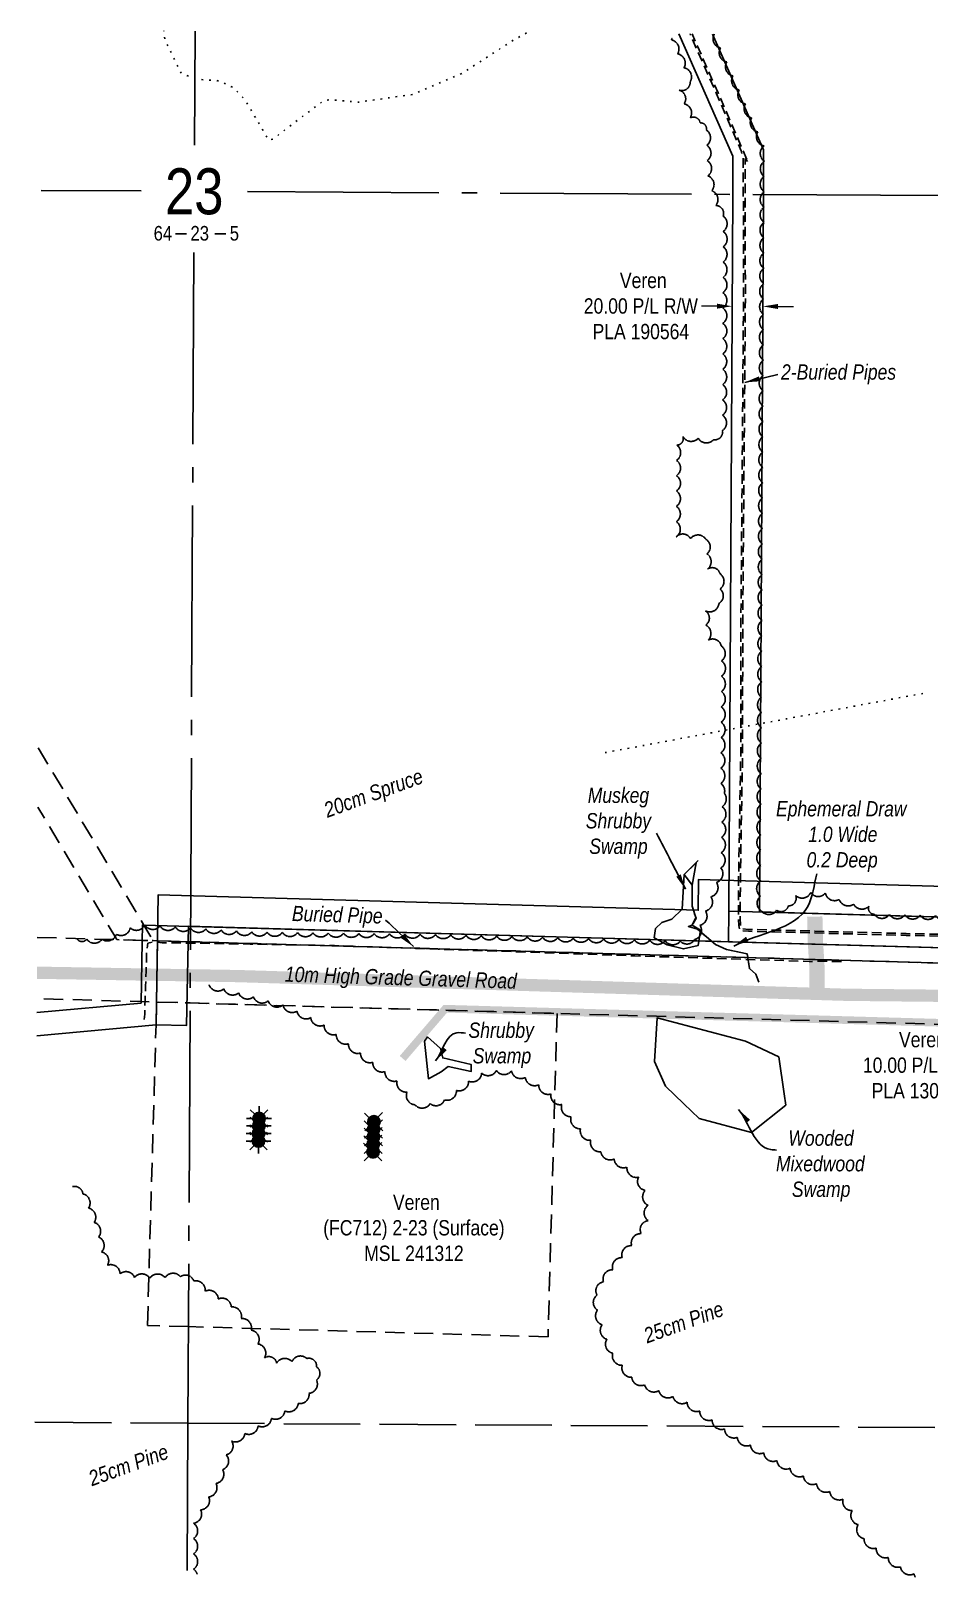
# Model space of a CAD drawing. Extents: x 476182 to 478020, y 6044133 to 6045978.
# Drawn here: x 476182 to 476768, y 6044139 to 6045149 of the extents above; entities that cross this region are included whole.
import ezdxf
from ezdxf.enums import TextEntityAlignment as Align

# ---------------------------------------------------------------- set-up
doc = ezdxf.new("R2010")
doc.units = 0
doc.header["$LTSCALE"] = 5
doc.header["$PDSIZE"] = 0.5
for name, pattern in [('0', [1, 1, 0]), ('foc-ACCESSROAD', [3.75, 2.5, -1.25]), ('foc-QUARTERLINE', [33, 25, -3, 2, -3]), ('foc-TOPO', [1, 0.2, -0.8]), ('foc-TOPO-ephemeral', [6.25, 3.125, -0.625, 0.625, -0.625, 0.625, -0.625]), ('foc-UNSURVEYED', [12.5, 10, -2.5]), ('UG_PIPE', [1.875, 1.25, -0.625])]:
    doc.linetypes.add(name, pattern=pattern)
doc.layers.get('Defpoints').update_dxf_attribs({"color": 9})
for name, color, linetype in [('10', 1, 'Continuous'), ('9', 3, 'Continuous'), ('AS-PIPE-UG', 44, 'UG_PIPE'), ('AS-PIPE-UG-T', 44, 'Continuous'), ('AS-ROADS', 254, 'Continuous'), ('C-RW', 13, 'Continuous'), ('C-WS', 13, 'foc-ACCESSROAD'), ('C-WS-S', 8, 'Continuous'), ('F-AR', 190, 'foc-ACCESSROAD'), ('L-MON', 1, 'Continuous'), ('L-QSEC', 8, 'foc-QUARTERLINE'), ('L-SECLBL', 7, 'Continuous'), ('L-USEC', 7, 'foc-UNSURVEYED'), ('P-PROPOSED', 10, 'Continuous'), ('T-BUSH', 110, '0'), ('T-BUSH-T', 110, 'Continuous'), ('T-DRAW', 143, 'foc-TOPO-ephemeral'), ('T-GENERAL', 48, 'foc-TOPO'), ('T-VEGETATION-CHANGE', 104, 'foc-TOPO'), ('T-WATER-T', 170, 'Continuous'), ('WETLAND', 143, 'Continuous'), ('WETLAND-T', 146, 'Continuous')]:
    doc.layers.add(name, color=color, linetype=linetype)
for name, color, linetype, lineweight in [('C-RW-T', 13, 'Continuous', 9), ('C-WS-T', 13, 'Continuous', 9), ('T-TEXT', 48, 'Continuous', 18)]:
    doc.layers.add(name, color=color, linetype=linetype, lineweight=lineweight)
doc.styles.add('80CG', font='ARIALN.TTF', dxfattribs={"height": 10})
doc.styles.add('80L', font='ARIALN.TTF', dxfattribs={"height": 10})
doc.styles.add('80LS', font='ARIALNI.TTF', dxfattribs={"height": 10})
doc.styles.add('foc-LtypeFont', font='ARIALN.TTF', dxfattribs={"height": 7.35})
doc.styles.add('SIMPLEX', font='ARIALN.TTF')
doc.linetypes.add('foc-TOPO-flowdirection-NOLINE', pattern='A,0,[">",foc-LtypeFont,S=0.3,R=0,X=0,Y=-0.945],-20,[">",foc-LtypeFont,S=0.3,R=0,X=0,Y=-0.945],0', length=20)
doc.dimstyles.new('Compass 5 000', dxfattribs={"dimscale": 5, "dimtxt": 9, "dimasz": 2, "dimexe": 0.2, "dimexo": 0.0625, "dimgap": 0.5, "dimtad": 0, "dimtih": 1, "dimtoh": 1, "dimzin": 0, "dimdsep": 46, "dimtxsty": '80CG', "dimcen": 0.1, "dimse1": 1, "dimse2": 1, "dimclrd": 256, "dimclrt": 256, "dimaunit": 1, "dimadec": 4, "dimazin": 0, "dimtfac": 0.06, "dimtofl": 0, "dimtmove": 0, "dimatfit": 1, "dimfxl": 0.2, "dimtolj": 1, "dimtzin": 0, "dimlwd": -1, "dimarcsym": 0})

# ---------------------------------------------------------------- blocks, each defined once
blk = doc.blocks.new('L-SECLBL')
at = {"layer": '9', "color": 7}
for p, q in [((-5.1, -27.8), (-12.3, -27.8)), ((20.7, -27.8), (13.5, -27.8))]:
    blk.add_line(p, q, dxfattribs=at)
at = {"layer": '10', "color": 2, "style": 'SIMPLEX'}
blk.add_attdef('SEC', text='', height=30, dxfattribs=at).set_placement((0, 0), align=Align.MIDDLE)
at = {"layer": '10', "color": 5, "style": '80L'}
blk.add_attdef('TWP', text='', height=9.5, dxfattribs=at).set_placement((-14.4, -27.4), align=Align.MIDDLE_RIGHT)
blk.add_attdef('RGE', text='', height=9.5, dxfattribs=at).set_placement((3.6, -27.4), align=Align.MIDDLE_CENTER)
blk.add_attdef('MER', text='', height=9.5, dxfattribs=at).set_placement((23.2, -27.4), align=Align.MIDDLE_LEFT)
blk = doc.blocks.new('*D35')
at = {"layer": 'C-RW-T', "transparency": 16777216}
for p, q in [((476813.5, 6044559.2), (476813.8, 6044569.2)), ((476812.6, 6044529.2), (476811.1, 6044473.5)), ((476811.1, 6044473.5), (476801.1, 6044473.5))]:
    blk.add_line(p, q, dxfattribs=at)
for points in [[(476811.8, 6044559.2), (476815.2, 6044559.1), (476813.2, 6044549.2)], [(476811, 6044529.2), (476814.3, 6044529.1), (476812.9, 6044539.2)]]:
    blk.add_solid(points, dxfattribs=at)
at = {"layer": 'Defpoints', "color": 0, "transparency": 16777216}
for p in [(476767.2, 6044550.5), (476766.9, 6044540.5), (476812.9, 6044539.2)]:
    blk.add_point(p, dxfattribs=at)
at = {"layer": 'C-RW-T', "transparency": 16777216, "insert": (476762, 6044473.5), "char_height": 10, "attachment_point": 5, "style": '80CG'}
blk.add_mtext('\\A1; Veren\\P10.00 P/L R/W\\PPLA 130007', dxfattribs=at)
blk = doc.blocks.new('*D37')
at = {"layer": 'C-RW-T', "transparency": 16777216}
for p, q in [((476629.4, 6044968.9), (476619.4, 6044969)), ((476669.4, 6044968.7), (476679.4, 6044968.7))]:
    blk.add_line(p, q, dxfattribs=at)
for points in [[(476629.4, 6044970.6), (476629.4, 6044967.3), (476639.4, 6044968.9)], [(476669.4, 6044970.4), (476669.3, 6044967.1), (476659.4, 6044968.8)]]:
    blk.add_solid(points, dxfattribs=at)
at = {"layer": 'Defpoints', "color": 0, "transparency": 16777216}
for p in [(476639.4, 6044968.9), (476639.4, 6044968.8), (476659.4, 6044968.7)]:
    blk.add_point(p, dxfattribs=at)
at = {"layer": 'C-RW-T', "transparency": 16777216, "insert": (476579.8, 6044969), "char_height": 10, "attachment_point": 5, "style": '80CG'}
blk.add_mtext('\\A1; Veren\\P20.00 P/L R/W\\PPLA 190564', dxfattribs=at)
blk = doc.blocks.new('GAS')
h = blk.add_hatch(color=255)
h.dxf.hatch_style = 1
edge = h.paths.add_edge_path()
edge.add_arc((0, 0), 0.9, 0, 360)
for p, q in [((-0.81, 0), (-1.62, 0)), ((-0.57, 0.57), (-1.14, 1.14)), ((0, 0.81), (0, 1.62)), ((0.57, 0.57), (1.14, 1.14)), ((1.62, 0), (0.81, 0)), ((-0.57, -0.57), (-1.14, -1.14)), ((0, -0.81), (0, -1.62)), ((1.14, -1.14), (0.57, -0.57))]:
    blk.add_line(p, q)
blk.add_circle((0, 0), 0.8)
blk = doc.blocks.new('WC')
at = {"layer": 'L-MON'}
h = blk.add_hatch(color=255, dxfattribs=at)
h.dxf.hatch_style = 1
edge = h.paths.add_edge_path()
edge.add_arc((0, 0), 0.9, 0, 360)
at = {"layer": 'L-MON', "color": 240, "flags": 128}
for points in [[(-0.62, 0.5), (-1.23, 1.12)], [(0.52, 0.61), (1.13, 1.21)], [(-1.18, -1.18), (-0.56, -0.57)], [(1.16, -1.18), (0.56, -0.57)]]:
    blk.add_lwpolyline(points, dxfattribs=at)
at = {"layer": 'L-MON', "color": 240}
for radius in [0.8, 0.373]:
    blk.add_circle((0, 0), radius, dxfattribs=at)

msp = doc.modelspace()

# ---------------------------------------------------------------- linework, layer by layer
at = {"layer": 'AS-PIPE-UG', "flags": 128}
for points in [[(478016.58, 6044549.058), (478001.444, 6044551.027), (477951.182, 6044557.283), (477895.954, 6044563.981), (477883.133, 6044565.65), (477843.917, 6044567.178), (477823.458, 6044567.228), (477798.177, 6044567.163), (477760.467, 6044566.383), (477702.555, 6044565.774), (477634.499, 6044564.415), (477616.543, 6044563.4), (477589.81, 6044558.948), (477539.236, 6044549.336), (477460.98, 6044534.353), (477444.67, 6044532.8), (477416.326, 6044532.54), (477386.919, 6044532.898), (477344.072, 6044534.314), (477293.371, 6044537.902), (477234.519, 6044542.297), (477177.289, 6044547.648), (477117.514, 6044551.792), (477065.731, 6044554.296), (477022.365, 6044555.171), (476926.201, 6044554.761), (476869.249, 6044555.88), (476803.627, 6044557.149), (476753.035, 6044558.251), (476693.267, 6044559.861), (476650.015, 6044560.956), (476644.359, 6044561.391), (476643.684, 6044564.64), (476643.696, 6044564.648), (476643.446, 6044569.815), (476643.467, 6044576.451), (476643.662, 6044600.722), (476644.966, 6044674.886), (476645.121, 6044762.88), (476646.836, 6044974.22), (476646.633, 6045065.872), (476645.278, 6045070.371), (476645.286, 6045070.361), (476629.16, 6045107.605), (476611.894, 6045146.653)], [(478016.586, 6044550.267), (478001.595, 6044552.217), (477951.328, 6044558.474), (477896.103, 6044565.171), (477883.234, 6044566.847), (477843.942, 6044568.378), (477823.458, 6044568.428), (477798.163, 6044568.363), (477760.448, 6044567.583), (477702.537, 6044566.973), (477634.454, 6044565.614), (477616.41, 6044564.595), (477589.599, 6044560.129), (477539.012, 6044550.515), (477460.81, 6044535.542), (477444.607, 6044534), (477416.328, 6044533.74), (477386.946, 6044534.098), (477344.134, 6044535.513), (477293.458, 6044539.099), (477234.619, 6044543.493), (477177.386, 6044548.844), (477117.585, 6044552.99), (477065.772, 6044555.495), (477022.375, 6044556.371), (476926.21, 6044555.961), (476869.272, 6044557.08), (476803.652, 6044558.349), (476753.064, 6044559.45), (476693.298, 6044561.061), (476650.076, 6044562.155), (476645.35, 6044562.519), (476644.894, 6044564.714), (476644.646, 6044569.842), (476644.667, 6044576.444), (476644.861, 6044600.707), (476646.166, 6044674.874), (476646.321, 6044762.874), (476648.036, 6044974.216), (476647.834, 6045065.255), (476649.95, 6045062.611), (476630.259, 6045108.086), (476613.21, 6045146.646)], [(476710.694, 6044541.22), (476700.736, 6044541.355), (476689.638, 6044541.328), (476575.792, 6044544.873), (476447.53, 6044549.3), (476379.869, 6044551.633), (476324.729, 6044552.605), (476267.385, 6044553.515), (476261.826, 6044553.913), (476258.018, 6044553.218), (476257.158, 6044547.886), (476256.938, 6044535.067), (476256.52, 6044525.184), (476256.136, 6044516.115), (476255.988, 6044511.945), (476255.958, 6044506.952), (476255.568, 6044503.403)]]:
    msp.add_lwpolyline(points, dxfattribs=at)
at = {"layer": 'AS-ROADS', "flags": 128}
for points, const_width in [([(476693.342, 6044570.518), (476693.746, 6044554.037), (476694.799, 6044536.711), (476694.812, 6044518.66)], 9.995), ([(478016.42, 6044515.371), (477901.992, 6044527.754), (477842.421, 6044532.507), (477636.194, 6044530.312), (477574.321, 6044519.108), (477524.106, 6044506.111), (477458.646, 6044494.459), (477331.747, 6044496.274), (477136.33, 6044517.428), (477082.748, 6044515.628), (476713.652, 6044519.503), (476316.741, 6044531.708), (476185.667, 6044533.91)], 7.996)]:
    msp.add_lwpolyline(points, dxfattribs=dict(at, const_width=const_width))
at = {"layer": 'C-RW'}
for points in [[(478016.542, 6044541.072), (477916.599, 6044553.312), (477883.604, 6044557.353), (477819.072, 6044559.604), (477622.126, 6044555.307), (477466.918, 6044525.351), (477414.902, 6044524.461), (477347.355, 6044526.553), (477121.189, 6044543.832), (477091.04, 6044546.136), (477068.881, 6044547.829), (476932.085, 6044545.776), (476637.097, 6044554.166), (476637.206, 6044574.181), (476639.765, 6045041.875), (476639.901, 6045066.85), (476604.564, 6045146.695)], [(476626.514, 6045146.57), (476659.914, 6045071.098), (476659.753, 6045041.759), (476657.193, 6044573.612), (476932.219, 6044565.783), (477069.494, 6044567.843), (477091.138, 6044566.189), (477121.287, 6044563.885), (477348.427, 6044546.531), (477415.041, 6044544.468), (477464.836, 6044545.32), (477619.997, 6044575.269), (477819.202, 6044579.614), (477885.172, 6044577.313), (477916.694, 6044573.453), (478016.637, 6044561.213)], [(477348.427, 6044546.531), (477121.287, 6044563.885), (477091.138, 6044566.189), (477069.494, 6044567.843), (476932.219, 6044565.783), (476637.206, 6044574.181), (476637.097, 6044554.166), (476284.445, 6044564.212), (476283.319, 6044499.561), (476263.333, 6044499.909), (476264.81, 6044584.769), (476617.219, 6044574.73), (476617.329, 6044594.745), (476932.354, 6044585.777), (477070.106, 6044587.844), (477092.661, 6044586.12), (477122.81, 6044583.817), (477349.499, 6044566.497)], [(476185.534, 6044507.873), (476253.581, 6044514.107), (476254.289, 6044554.283), (476254.48, 6044565.065), (476255.362, 6044565.04), (476285.822, 6044564.173), (476932.085, 6044545.776), (477068.881, 6044547.829), (477091.04, 6044546.136), (477121.189, 6044543.832), (477347.355, 6044526.553), (477414.902, 6044524.461), (477466.918, 6044525.351), (477622.126, 6044555.307), (477819.072, 6044559.604), (477883.604, 6044557.353), (477916.599, 6044553.312), (478016.542, 6044541.072)], [(478016.494, 6044531.003), (477916.551, 6044543.243), (477882.821, 6044547.375), (477819.006, 6044549.6), (477623.19, 6044545.329), (477467.959, 6044515.367), (477414.833, 6044514.458), (477346.82, 6044516.564), (477121.14, 6044533.807), (477090.991, 6044536.11), (477068.574, 6044537.823), (476932.029, 6044535.774), (476285.771, 6044554.135), (476264.299, 6044554.745), (476263.594, 6044514.758), (476263.333, 6044499.909), (476185.457, 6044492.795)]]:
    msp.add_lwpolyline(points, dxfattribs=at)
at = {"layer": 'C-WS'}
msp.add_lwpolyline([(476525.094, 6044507.334), (476519.215, 6044296.259), (476284.493, 6044302.928), (476257.757, 6044303.688), (476263.332, 6044499.909), (476263.594, 6044514.765), (476285.568, 6044514.147), (476525.094, 6044507.334)], close=True, dxfattribs=at)
at = {"layer": 'F-AR', "flags": 128}
for points in [[(476186.414, 6044680.719), (476255.362, 6044565.04), (476261.439, 6044554.837), (476254.302, 6044555.036), (476237.789, 6044555.498), (476186.216, 6044641.958)], [(476185.784, 6044556.975), (476237.789, 6044555.497), (476254.302, 6044555.031), (476261.439, 6044554.83), (476264.299, 6044554.745), (476285.771, 6044554.135), (476932.029, 6044535.774), (477068.574, 6044537.823), (477090.991, 6044536.11), (477121.14, 6044533.807), (477346.82, 6044516.564), (477414.833, 6044514.458), (477467.959, 6044515.367), (477623.19, 6044545.329), (477819.006, 6044549.6), (477882.821, 6044547.375), (477916.551, 6044543.243), (478016.494, 6044531.003)], [(478016.303, 6044490.749), (477916.36, 6044502.989), (477879.686, 6044507.481), (477818.736, 6044509.606), (477627.445, 6044505.431), (477472.128, 6044475.453), (477414.554, 6044474.469), (477344.675, 6044476.632), (477197.349, 6044487.875), (477177.416, 6044489.398), (477120.943, 6044493.726), (477090.794, 6044496.03), (477067.347, 6044497.821), (476931.804, 6044495.787), (476285.568, 6044514.147), (476263.594, 6044514.766), (476253.598, 6044515.055), (476185.581, 6044516.988)]]:
    msp.add_lwpolyline(points, dxfattribs=at)
at = {"layer": 'L-QSEC'}
for p, q in [((476288.794, 6045148.486), (476288.415, 6045073.934)), ((476188.265, 6045044.517), (476253.652, 6045044.138)), ((476322.932, 6045043.735), (477093.458, 6045039.261)), ((476288.059, 6045003.935), (476284.172, 6044239.897)), ((476284.172, 6044239.897), (476283.683, 6044143.647))]:
    msp.add_line(p, q, dxfattribs=at)
at = {"layer": 'L-USEC'}
for p, q in [((476184.174, 6044240.478), (476284.172, 6044239.897)), ((476284.172, 6044239.897), (477089.516, 6044235.225))]:
    msp.add_line(p, q, dxfattribs=at)
at = {"layer": 'P-PROPOSED', "const_width": 4.997, "flags": 128}
msp.add_lwpolyline([(477154.788, 6044320.674), (477167.962, 6044319.862), (477178.473, 6044490.311), (477067.378, 6044498.821), (476931.811, 6044496.787), (476525.122, 6044508.333), (476452.179, 6044510.414), (476424.318, 6044477.955)], dxfattribs=at)
at = {"layer": 'T-BUSH', "flags": 128}
for points in [[(476211.866, 6044555.888, 0.52056705), (476218.12, 6044555.83, 0.52056705), (476228.115, 6044555.738, 0.52056705), (476237.387, 6044558.996, 0.52056705), (476246.458, 6044563.194, 0.52056705), (476255.984, 6044565.108, 0.52056705), (476265.958, 6044564.453, 0.52056705), (476275.931, 6044563.797, 0.52056705), (476285.904, 6044563.142, 0.52056705), (476295.877, 6044562.487, 0.52056705), (476305.851, 6044561.832, 0.52056705), (476315.824, 6044561.176, 0.52056705), (476325.797, 6044560.521, 0.52056705), (476335.789, 6044560.339, 0.52056705), (476345.783, 6044560.205, 0.52056705), (476355.777, 6044560.071, 0.52056705), (476365.771, 6044559.937, 0.52056705), (476375.765, 6044559.803, 0.52056705), (476385.758, 6044559.669, 0.52056705), (476395.752, 6044559.535, 0.52056705), (476405.746, 6044559.402, 0.52056705), (476415.74, 6044559.268, 0.52056705), (476425.734, 6044559.134, 0.52056705), (476435.728, 6044559, 0.52056705), (476445.721, 6044558.866, 0.52056705), (476455.713, 6044558.606, 0.52056705), (476465.704, 6044558.347, 0.52056705), (476475.696, 6044558.087, 0.52056705), (476485.687, 6044557.827, 0.52056705), (476495.678, 6044557.567, 0.52056705), (476505.67, 6044557.308, 0.52056705), (476515.661, 6044557.046, 0.52056705), (476525.652, 6044556.772, 0.52056705), (476535.643, 6044556.497, 0.52056705), (476545.634, 6044556.223, 0.52056705), (476555.625, 6044555.948, 0.52056705), (476565.616, 6044555.674, 0.52056705), (476575.607, 6044555.399, 0.52056705), (476585.598, 6044555.125, 0.52056705), (476595.589, 6044554.85, 0.52056705), (476605.58, 6044554.576, 0.52056705), (476614.771, 6044555.5, 0.52056705), (476618.361, 6044564.828, 0.52056705), (476621.951, 6044574.156, 0.52056705), (476625.541, 6044583.484, 0.52056705), (476629.13, 6044592.812, 0.52056705), (476632.108, 6044602.259, 0.52056705), (476632.299, 6044612.252, 0.52056705), (476632.489, 6044622.245, 0.52056705), (476632.679, 6044632.238, 0.52056705), (476632.869, 6044642.231, 0.43002723), (476634.339, 6044650.964, 0.31050925), (476631.96, 6044657.453, 0.52056705), (476632.023, 6044667.448, 0.52056705), (476632.087, 6044677.442, 0.52056705), (476632.15, 6044687.437, 0.52056705), (476632.214, 6044697.431, 0.52056705), (476632.278, 6044707.426, 0.52056705), (476632.341, 6044717.42, 0.52056705), (476632.405, 6044727.415, 0.52056705), (476632.469, 6044737.409, 0.52056705), (476632.229, 6044747.178, 0.52056705), (476623.685, 6044750.908, 0.52056705), (476622.181, 6044760.79, 0.52056705), (476622.038, 6044770.008, 0.52056705), (476630.745, 6044774.917, 0.52056705), (476631.528, 6044784.398, 0.52056705), (476631.424, 6044794.392, 0.52056705), (476623.22, 6044797.301, 0.52056705), (476622.953, 6044807.292, 0.52056705), (476622.217, 6044816.823, 0.52056705), (476612.232, 6044817.263, 0.52056705), (476602.919, 6044818.344, 0.52056705), (476602.966, 6044828.339, 0.52056705), (476603.013, 6044838.333, 0.52056705), (476603.059, 6044848.328, 0.52056705), (476603.106, 6044858.323, 0.52056705), (476603.153, 6044868.317, 0.52056705), (476603.199, 6044878.312, 0.52056705), (476607.312, 6044883.792, 0.52056705), (476617.256, 6044882.794, 0.52056705), (476627.201, 6044881.797, 0.52056705), (476633.12, 6044887.792, 0.52056705), (476633.15, 6044897.787, 0.52056705), (476633.18, 6044907.781, 0.52056705), (476633.21, 6044917.776, 0.52056705), (476633.24, 6044927.771, 0.52056705), (476633.27, 6044937.765, 0.52056705), (476633.3, 6044947.76, 0.52056705), (476633.329, 6044957.755, 0.52056705), (476633.359, 6044967.749, 0.52056705), (476633.389, 6044977.744, 0.52056705), (476633.419, 6044987.739, 0.52056705), (476633.449, 6044997.734, 0.52056705), (476633.479, 6045007.728, 0.52056705), (476633.509, 6045017.723, 0.52056705), (476633.539, 6045027.718, 0.52056705), (476628.668, 6045034.677, 0.52056705), (476626.119, 6045044.341, 0.52056705), (476623.569, 6045054.005, 0.52056705), (476623.143, 6045063.979, 0.52056705), (476622.83, 6045073.969, 0.52056705), (476622.517, 6045083.958, 0.52056705), (476618.541, 6045088.534, 0.52056705), (476612.042, 6045091.879, 0.52056705), (476608.019, 6045101.029, 0.52056705), (476604.819, 6045109.913, 0.52056705), (476612.043, 6045115.429, 0.52056705), (476607.932, 6045124.539, 0.52056705), (476603.82, 6045133.649, 0.52056705), (476599.709, 6045142.759, 0.04504721), (476600.182, 6045143.749, 0.04504721)], [(476627.728, 6045146.563, 0.5167086), (476631.823, 6045137.493, 0.52056705), (476635.88, 6045128.359, 0.52056705), (476639.937, 6045119.224, 0.52056705), (476643.994, 6045110.09, 0.52056705), (476648.051, 6045100.956, 0.52056705), (476652.109, 6045091.822, 0.52056705), (476656.166, 6045082.687, 0.52056705), (476660.223, 6045073.553, 0.52056705), (476660.415, 6045063.609, 0.52056705), (476660.363, 6045053.615, 0.52056705), (476660.312, 6045043.62, 0.52056705), (476660.261, 6045033.625, 0.52056705), (476660.21, 6045023.631, 0.52056705), (476660.159, 6045013.636, 0.52056705), (476660.108, 6045003.642, 0.52056705), (476660.057, 6044993.647, 0.52056705), (476660.005, 6044983.652, 0.52056705), (476659.954, 6044973.658, 0.52056705), (476659.903, 6044963.663, 0.52056705), (476659.852, 6044953.669, 0.52056705), (476659.801, 6044943.674, 0.52056705), (476659.75, 6044933.679, 0.52056705), (476659.699, 6044923.685, 0.52056705), (476659.647, 6044913.69, 0.52056705), (476659.596, 6044903.695, 0.52056705), (476659.545, 6044893.701, 0.52056705), (476659.494, 6044883.706, 0.52056705), (476659.443, 6044873.712, 0.52056705), (476659.392, 6044863.717, 0.52056705), (476659.341, 6044853.722, 0.52056705), (476659.29, 6044843.728, 0.52056705), (476659.238, 6044833.733, 0.52056705), (476659.187, 6044823.738, 0.52056705), (476659.136, 6044813.744, 0.52056705), (476659.085, 6044803.749, 0.52056705), (476659.034, 6044793.755, 0.52056705), (476658.983, 6044783.76, 0.52056705), (476658.932, 6044773.765, 0.52056705), (476658.88, 6044763.771, 0.52056705), (476658.829, 6044753.776, 0.52056705), (476658.778, 6044743.781, 0.52056705), (476658.727, 6044733.787, 0.52056705), (476658.676, 6044723.792, 0.52056705), (476658.625, 6044713.798, 0.52056705), (476658.574, 6044703.803, 0.52056705), (476658.522, 6044693.808, 0.52056705), (476658.471, 6044683.814, 0.52056705), (476658.42, 6044673.819, 0.52056705), (476658.369, 6044663.824, 0.52056705), (476658.318, 6044653.83, 0.52056705), (476658.267, 6044643.835, 0.52056705), (476658.216, 6044633.841, 0.52056705), (476658.164, 6044623.846, 0.52056705), (476658.113, 6044613.851, 0.52056705), (476658.062, 6044603.857, 0.52056705), (476658.011, 6044593.862, 0.52056705), (476657.96, 6044583.868, 0.52056705), (476658.389, 6044574.364, 0.52056705), (476668.38, 6044574.633, 0.52056705), (476676.072, 6044577.509, 0.52056705), (476680.93, 6044584.223, 0.52056705), (476690.713, 6044586.271, 0.52056705), (476700.229, 6044585.925, 0.52056705), (476709.314, 6044581.759, 0.52056705), (476718.709, 6044578.718, 0.52056705), (476728.604, 6044577.307, 0.52056705), (476732.125, 6044572.076, 0.52056705), (476742.117, 6044571.854, 0.52056705), (476752.109, 6044571.632, 0.52056705), (476762.102, 6044571.409, 0.52056705), (476772.094, 6044571.187, 0.52056705), (476782.086, 6044570.965, 0.52056705), (476792.078, 6044570.743, 0.52056705), (476802.071, 6044570.52, 0.52056705), (476812.063, 6044570.298, 0.52056705), (476822.055, 6044570.076, 0.52056705), (476832.048, 6044569.854, 0.52056705), (476842.04, 6044569.631, 0.52056705), (476852.032, 6044569.409, 0.52056705), (476862.024, 6044569.187, 0.52056705), (476866.852, 6044574.139, 0.52056705), (476866.647, 6044584.132, 0.52056705), (476866.443, 6044594.124, 0.52056705), (476873.277, 6044597.083, 0.52056705), (476883.269, 6044596.885, 0.52056705), (476893.262, 6044596.687, 0.52056705), (476903.255, 6044596.489, 0.52056705), (476913.248, 6044596.291, 0.52056705), (476923.241, 6044596.093, 0.52056705), (476930.476, 6044592.745, 0.52056705), (476931.996, 6044582.866, 0.52056705), (476933.516, 6044572.988, 0.52056705), (476943.434, 6044572.551, 0.52056705), (476953.422, 6044572.193, 0.52056705), (476963.41, 6044571.835, 0.52056705), (476973.399, 6044571.477, 0.52056705), (476983.387, 6044571.119, 0.52056705), (476993.375, 6044570.761, 0.52056705), (477003.364, 6044570.403, 0.52056705), (477013.352, 6044570.045, 0.52056705), (477023.34, 6044569.687, 0.52056705), (477033.329, 6044569.329, 0.52056705), (477043.317, 6044568.971, 0.52056705), (477053.305, 6044568.613, 0.52056705), (477063.294, 6044568.255, 0.52056705), (477073.268, 6044567.636, 0.52056705), (477083.235, 6044566.901, 0.52056705), (477093.203, 6044566.165, 0.52056705), (477103.171, 6044565.43, 0.52056705), (477113.138, 6044564.694, 0.52056705), (477123.106, 6044563.959, 0.52056705), (477133.074, 6044563.224, 0.52056705), (477143.041, 6044562.488, 0.52056705), (477153.009, 6044561.753, 0.52056705), (477162.977, 6044561.017, 0.52056705), (477172.944, 6044560.282, 0.52056705), (477182.912, 6044559.547, 0.52056705), (477192.88, 6044558.811, 0.52056705), (477202.847, 6044558.076, 0.52056705), (477212.815, 6044557.34, 0.52056705), (477222.783, 6044556.605, 0.52056705), (477232.75, 6044555.87, 0.52056705), (477242.718, 6044555.134, 0.52056705), (477252.686, 6044554.399, 0.52056705), (477262.653, 6044553.663, 0.52056705), (477272.621, 6044552.928, 0.52056705), (477282.589, 6044552.192, 0.52056705), (477292.556, 6044551.457, 0.52056705), (477302.524, 6044550.722, 0.52056705), (477312.492, 6044549.986, 0.52056705), (477322.459, 6044549.251, 0.52056705), (477332.427, 6044548.515, 0.52056705), (477342.395, 6044547.78, 0.52056705), (477348.984, 6044550.802, 0.52056705), (477349.308, 6044560.791, 0.52056705), (477349.632, 6044570.781, 0.52056705), (477354.876, 6044575.587, 0.52056705), (477364.869, 6044575.392, 0.52056705), (477374.862, 6044575.198, 0.52056705), (477384.855, 6044575.003, 0.52056705), (477394.848, 6044574.808, 0.52056705), (477404.841, 6044574.613, 0.52056705), (477414.834, 6044574.418, 0.52056705), (477415.265, 6044564.85, 0.52056705), (477415.262, 6044554.855, 0.52056705), (477415.259, 6044544.86, 0.52056705), (477425.191, 6044545.02, 0.52056705), (477435.183, 6044545.241, 0.52056705), (477445.176, 6044545.462, 0.52056705), (477455.168, 6044545.684, 0.52056705), (477465.084, 6044546.622, 0.52056705), (477474.901, 6044548.501, 0.52056705), (477484.717, 6044550.38, 0.52056705), (477494.534, 6044552.26, 0.52056705), (477504.35, 6044554.139, 0.52056705), (477514.167, 6044556.018, 0.52056705), (477523.983, 6044557.897, 0.52056705), (477533.8, 6044559.776, 0.52056705), (477543.617, 6044561.655, 0.52056705), (477553.433, 6044563.534, 0.52056705), (477563.25, 6044565.413, 0.52056705), (477573.066, 6044567.292, 0.52056705), (477582.883, 6044569.171, 0.52056705), (477592.699, 6044571.05, 0.52056705), (477602.516, 6044572.929, 0.52056705), (477612.332, 6044574.808, 0.52056705), (477622.262, 6044575.618, 0.52056705), (477632.254, 6044575.841, 0.52056705), (477642.247, 6044576.063, 0.52056705), (477652.239, 6044576.286, 0.52056705), (477662.231, 6044576.509, 0.52056705), (477672.224, 6044576.732, 0.52056705), (477682.216, 6044576.955, 0.52056705), (477692.208, 6044577.177, 0.52056705), (477702.2, 6044577.4, 0.52056705), (477712.193, 6044577.623, 0.52056705), (477722.185, 6044577.846, 0.52056705), (477732.177, 6044578.069, 0.52056705), (477742.169, 6044578.291, 0.52056705), (477752.162, 6044578.514, 0.52056705), (477762.154, 6044578.737, 0.52056705), (477772.146, 6044578.96, 0.52056705), (477782.139, 6044579.183, 0.52056705), (477792.131, 6044579.405, 0.52056705), (477798.967, 6044583.662, 0.52056705), (477804.359, 6044589.48, 0.52056705), (477814.34, 6044588.961, 0.52056705), (477824.322, 6044588.443, 0.52056705), (477826.227, 6044579.872, 0.52056705), (477835.247, 6044578.714, 0.52056705), (477845.24, 6044578.564, 0.52056705), (477855.234, 6044578.413, 0.52056705), (477865.227, 6044578.263, 0.52056705), (477874.811, 6044578.615, 0.52056705), (477877.721, 6044587.121, 0.52056705), (477887.712, 6044586.847, 0.52056705), (477897.703, 6044586.573, 0.52056705), (477900.383, 6044577.77, 0.52056705), (477908.646, 6044575.008, 0.52056705), (477918.599, 6044574.094, 0.52056705), (477928.552, 6044573.179, 0.52056705), (477938.504, 6044572.265, 0.52056705), (477948.457, 6044571.351, 0.52056705), (477958.41, 6044570.437, 0.52056705), (477968.363, 6044569.522, 0.52056705), (477978.316, 6044568.608, 0.52056705), (477988.269, 6044567.694, 0.52056705), (477995.356, 6044570.312, 0.52056705), (477996.516, 6044580.24, 0.52056705), (477997.675, 6044590.167, 0.52056705), (478005.664, 6044591.106, 0.52056705), (478015.539, 6044589.563, 0.10923507), (478016.762, 6044587.532, 0.10923507)], [(476297.956, 6044525.966, 0.52056705), (476307.601, 6044523.347, 0.52056705), (476317.247, 6044520.729, 0.52056705), (476326.893, 6044518.111, 0.52056705), (476336.538, 6044515.492, 0.52056705), (476346.184, 6044512.874, 0.52056705), (476355.302, 6044508.809, 0.52056705), (476364.359, 6044504.584, 0.52056705), (476373.036, 6044499.726, 0.52056705), (476380.966, 6044493.643, 0.52056705), (476388.897, 6044487.56, 0.52056705), (476396.828, 6044481.478, 0.52056705), (476404.774, 6044475.415, 0.52056705), (476412.72, 6044469.353, 0.52056705), (476420.665, 6044463.29, 0.52056705), (476427.255, 6044456.038, 0.52056705), (476432.3, 6044447.738, 0.52056705), (476442.267, 6044448.481, 0.52056705), (476451.587, 6044450.884, 0.52056705), (476459.427, 6044457.083, 0.52056705), (476467.385, 6044463.115, 0.52056705), (476475.862, 6044468.41, 0.52056705), (476485.466, 6044470.129, 0.52056705), (476495.363, 6044469.892, 0.52056705), (476504.358, 6044465.534, 0.52056705), (476513.108, 6044460.772, 0.52056705), (476521.106, 6044454.777, 0.52056705), (476528.185, 6044447.845, 0.52056705), (476534.281, 6044439.925, 0.52056705), (476540.417, 6044432.038, 0.52056705), (476547.044, 6044424.556, 0.52056705), (476553.67, 6044417.073, 0.52056705), (476562.413, 6044412.375, 0.52056705), (476570.743, 6044406.99, 0.52056705), (476578.333, 6044400.488, 0.52056705), (476582.68, 6044391.853, 0.52056705), (476584.54, 6044382.11, 0.52056705), (476584.54, 6044372.116, 0.52056705), (476580.032, 6044363.615, 0.52056705), (476573.813, 6044355.791, 0.52056705), (476567.593, 6044347.968, 0.52056705), (476561.481, 6044340.06, 0.52056705), (476555.395, 6044332.132, 0.52056705), (476551.171, 6044323.487, 0.52056705), (476551.481, 6044313.654, 0.52056705), (476554.551, 6044304.142, 0.52056705), (476557.621, 6044294.631, 0.52056705), (476561.467, 6044285.534, 0.52056705), (476567.668, 6044277.695, 0.52056705), (476573.869, 6044269.857, 0.52056705), (476582.284, 6044264.957, 0.52056705), (476591.529, 6044261.16, 0.52056705), (476600.775, 6044257.363, 0.52056705), (476610.02, 6044253.565, 0.52056705), (476618.191, 6044247.827, 0.52056705), (476626.303, 6044241.988, 0.52056705), (476634.414, 6044236.149, 0.52056705), (476642.735, 6044230.631, 0.52056705), (476651.364, 6044225.589, 0.52056705), (476659.993, 6044220.546, 0.52056705), (476668.623, 6044215.503, 0.52056705), (476677.252, 6044210.46, 0.52056705), (476685.881, 6044205.417, 0.52056705), (476694.511, 6044200.375, 0.52056705), (476703.14, 6044195.332, 0.52056705), (476711.769, 6044190.289, 0.52056705), (476717.81, 6044182.894, 0.52056705), (476721.657, 6044173.669, 0.52056705), (476725.522, 6044164.458, 0.52056705), (476733.429, 6044158.345, 0.52056705), (476741.336, 6044152.231, 0.52056705), (476749.243, 6044146.118, 0.52056705), (476758.13, 6044141.603, 0.094872), (476758.934, 6044139.454, 0.094872)], [(476208.892, 6044394.346, -0.44036677), (476215.618, 6044389.56, -0.52056705), (476219.304, 6044380.27, -0.52056705), (476222.99, 6044370.98, -0.52056705), (476225.867, 6044361.454, -0.52056705), (476227.738, 6044351.636, -0.52056705), (476231.608, 6044342.988, -0.52056705), (476239.875, 6044337.37, -0.52056705), (476249.291, 6044335.013, -0.52056705), (476259.268, 6044334.427, -0.52056705), (476269.248, 6044334.884, -0.52056705), (476279.227, 6044335.439, -0.52056705), (476287.948, 6044332.698, -0.52056705), (476295.386, 6044326.103, -0.52056705), (476303.997, 6044321.027, -0.52056705), (476312.454, 6044315.77, -0.52056705), (476318.96, 6044308.183, -0.52056705), (476325.467, 6044300.596, -0.52056705), (476329.883, 6044291.649, -0.52056705), (476334.182, 6044282.626, -0.52056705), (476342.072, 6044279.074, -0.52056705), (476352.017, 6044280.07, -0.52056705), (476361.761, 6044282.126, -0.52056705), (476368.118, 6044276.745, -0.52056705), (476368.065, 6044268.079, -0.52056705), (476363.162, 6044259.369, -0.52056705), (476356.129, 6044252.795, -0.52056705), (476347.409, 6044247.909, -0.52056705), (476338.69, 6044243.024, -0.52056705), (476329.989, 6044238.107, -0.52056705), (476321.29, 6044233.185, -0.52056705), (476312.591, 6044228.264, -0.52056705), (476309.194, 6044219.244, -0.52056705), (476306.849, 6044209.551, -0.52056705), (476302.445, 6044200.579, -0.52056705), (476297.769, 6044191.76, -0.52056705), (476292.421, 6044183.316, -0.52056705), (476287.889, 6044174.589, -0.52056705), (476287.889, 6044164.594, -0.52056705), (476287.889, 6044154.6, -0.52056705), (476287.889, 6044144.605, -0.16950741), (476290.238, 6044141.342, -0.16950741)]]:
    msp.add_lwpolyline(points, format="xyb", dxfattribs=at)
at = {"layer": 'T-DRAW', "linetype": 'foc-TOPO-flowdirection-NOLINE', "flags": 128}
msp.add_lwpolyline([(476656.881, 6044527.769), (476654.881, 6044533.012), (476650.646, 6044536.622), (476649.245, 6044546.14), (476635.61, 6044549.162), (476628.594, 6044552.292), (476616.749, 6044562.225), (476610.89, 6044564.177), (476613.342, 6044564.968), (476615.456, 6044569.285), (476613.376, 6044565.066), (476615.87, 6044569.336), (476613.327, 6044577.28), (476613.339, 6044590.969), (476608.075, 6044597.969), (476617.23, 6044607.248)], dxfattribs=at)
at = {"layer": 'T-DRAW', "flags": 128}
msp.add_lwpolyline([(476656.881, 6044527.769), (476654.881, 6044533.012), (476650.646, 6044536.622), (476649.245, 6044546.14), (476635.61, 6044549.162), (476628.594, 6044552.292), (476616.749, 6044562.225), (476610.89, 6044564.177), (476613.342, 6044564.968), (476615.456, 6044569.285), (476613.376, 6044565.066), (476615.87, 6044569.336), (476613.327, 6044577.28), (476613.339, 6044590.969), (476608.075, 6044597.969), (476615.988, 6044605.678)], dxfattribs=at)
at = {"layer": 'T-VEGETATION-CHANGE', "flags": 128}
for points in [[(476505.237, 6045147.258), (476496.909, 6045142.777), (476463.24, 6045120.964), (476431.053, 6045107.197), (476395.478, 6045102.112), (476376.631, 6045103.805), (476372.184, 6045102.746), (476339.574, 6045077.968), (476336.821, 6045077.332), (476321.784, 6045103.166), (476314.372, 6045111.213), (476309.925, 6045113.542), (476303.676, 6045116.127), (476291.29, 6045116.929), (476285.572, 6045118.623), (476279.773, 6045121.038), (476269.265, 6045142.339), (476268.38, 6045148.602)], [(476556.444, 6044677.54), (476767.78, 6044716.941)]]:
    msp.add_lwpolyline(points, dxfattribs=at)
at = {"layer": 'WETLAND'}
msp.add_lwpolyline([(476613.342, 6044564.968), (476615.456, 6044569.285), (476613.376, 6044565.066), (476615.87, 6044569.336), (476613.327, 6044577.28), (476613.339, 6044590.969), (476615.988, 6044605.678), (476608.075, 6044597.969), (476606.852, 6044575.324), (476599.921, 6044568.947), (476593.531, 6044566.65), (476589.434, 6044562.664), (476588.434, 6044556.764), (476596.902, 6044552.031), (476607.614, 6044549.439), (476617.258, 6044551.775), (476618.8, 6044561.631), (476613.235, 6044564.958)], dxfattribs=at)
for points in [[(476669.8, 6044479.009), (476673.286, 6044454.758), (476674.332, 6044447.48), (476652.051, 6044429.712), (476617.959, 6044438.828), (476607.869, 6044448.413), (476595.878, 6044459.804), (476588.707, 6044476.02), (476590.365, 6044504.396), (476648.09, 6044489.339), (476669.8, 6044479.009)], [(476438.66, 6044489.258), (476440.574, 6044491.964), (476448.912, 6044484.53), (476450.436, 6044478.264), (476468.964, 6044474.061), (476469.138, 6044469.535), (476453.97, 6044472.761), (476449.429, 6044469.198), (476441.111, 6044464.737), (476438.66, 6044489.258)]]:
    msp.add_lwpolyline(points, close=True, dxfattribs=at)

# ---------------------------------------------------------------- block references
at = {"layer": 'C-WS-S', "color": 3, "xscale": 4.997434999999993, "yscale": 4.997434999999993, "zscale": 4.997434999999993}
for p in [(476330.579, 6044438.796), (476330.298, 6044428.96), (476330.438, 6044433.878), (476330.157, 6044424.042)]:
    msp.add_blockref('GAS', p, dxfattribs=at)
at = {"layer": 'L-MON', "xscale": 4.997349899999982, "yscale": 4.997349899999982, "zscale": 4.997349899999982}
for p in [(476405.408, 6044431.734), (476405.548, 6044436.652), (476404.986, 6044416.98), (476405.127, 6044421.898), (476405.267, 6044426.816)]:
    msp.add_blockref('WC', p, dxfattribs=at)
at = {"layer": 'L-SECLBL'}
msp.add_blockref('L-SECLBL', (476288.263, 6045043.934), dxfattribs=at).add_auto_attribs({'SEC': '23', 'TWP': '64', 'RGE': '23', 'MER': '5'})

# ---------------------------------------------------------------- texts
at = {"layer": 'AS-PIPE-UG-T', "insert": (476671.286, 6044930.982), "char_height": 10, "attachment_point": 1, "style": '80LS'}
msp.add_mtext_dynamic_manual_height_columns('2-Buried Pipes', width=94.27692, gutter_width=50, heights=[0], dxfattribs=at)
at = {"layer": 'AS-PIPE-UG-T', "insert": (476351.906, 6044577.648), "char_height": 9.9947, "attachment_point": 1, "rotation": 358.368312, "style": '80L'}
msp.add_mtext_dynamic_manual_height_columns('\\pi0.29882;{\\fArial Narrow|b0|i1|c0|p34;Buried Pipe}', width=59.00459, gutter_width=49.947, heights=[0], dxfattribs=at)
at = {"layer": 'C-WS-T', "insert": (476431.661, 6044367.366), "char_height": 10, "width": 119.83588, "attachment_point": 5, "style": '80CG'}
msp.add_mtext('\\A1; Veren\\P(FC712) 2-23 (Surface)\\PMSL 241312', dxfattribs=at)
at = {"layer": 'T-BUSH-T', "char_height": 9.9947, "attachment_point": 1, "rotation": 20, "style": '80L'}
for s, width, insert in [('{\\fArial Narrow|b0|i1|c0|p34;20cm Spruce}', 67.23876, (476371.835, 6044644.361)), ('{\\fArial Narrow|b0|i1|c0|p34;25cm Pine}', 53.88322, (476580.577, 6044301.297)), ('{\\fArial Narrow|b0|i1|c0|p34;25cm Pine}', 53.88322, (476218.181, 6044208.091))]:
    msp.add_mtext_dynamic_manual_height_columns(s, width=width, gutter_width=49.947, heights=[0], dxfattribs=dict(at, insert=insert))
at = {"layer": 'T-GENERAL', "insert": (476347.591, 6044538.072), "char_height": 9.9947, "attachment_point": 1, "rotation": 358.238709, "style": '80L'}
msp.add_mtext_dynamic_manual_height_columns('{\\fArial Narrow|b0|i1|c0|p34;10m High Grade Gravel Road}', width=152.1271, gutter_width=49.947, heights=[0], dxfattribs=at)
at = {"layer": 'T-TEXT', "insert": (476565.177, 6044654.75), "char_height": 9.98948, "width": 42.06412, "attachment_point": 2, "style": '80LS'}
msp.add_mtext('Muskeg\\P{\\C146;Shrubby Swamp}', dxfattribs=at)
at = {"layer": 'T-WATER-T', "insert": (476667.663, 6044645.902), "char_height": 9.98946, "attachment_point": 1, "style": '80L'}
msp.add_mtext_dynamic_manual_height_columns('\\pi0.34866;{\\fArial Narrow|b0|i1|c0|p34;Ephemeral Draw\\P\\pi21.401;1.0 Wide\\P\\pi20.297;0.2 Deep}', width=85.98251, gutter_width=249.735, heights=[0], dxfattribs=at)
at = {"layer": 'WETLAND-T', "char_height": 9.99989, "attachment_point": 1, "style": '80L'}
for s, insert in [('\\pi-0.95537;{\\fArial Narrow|b0|i1|c0|p34;Shrubby \\P\\pi1.7526;Swamp}', (476468.263, 6044501.402)), ('\\pi-0.5768;{\\fArial Narrow|b0|i1|c0|p34;Wooded \\P\\pi-8.6531;Mixedwood \\P\\pi1.7526;Swamp}', (476676.64, 6044430.939))]:
    msp.add_mtext_dynamic_manual_height_columns(s, width=40.63992, gutter_width=49.947, heights=[0], dxfattribs=dict(at, insert=insert))

# ---------------------------------------------------------------- dimensions: what is measured, and where the dimension line sits
at = {"layer": 'C-RW-T'}
dim = msp.add_aligned_dim(p1=(476659.354, 6044968.698), p2=(476639.365, 6044968.808), distance=-0.087, text=' Veren\\P20.00 P/L R/W\\PPLA 190564', dimstyle='Compass 5 000', dxfattribs=at)
dim.commit()
dim.dimension.update_dxf_attribs({"geometry": '*D37', "text_midpoint": (476579.826, 6044969.004)})
dim = msp.add_linear_dim(base=(476812.933, 6044539.158), p1=(476767.188, 6044550.466), p2=(476766.904, 6044540.466), angle=268.372661, text=' Veren\\P10.00 P/L R/W\\PPLA 130007', dimstyle='Compass 5 000', dxfattribs=at)
dim.commit()
dim.dimension.update_dxf_attribs({"geometry": '*D35', "text_midpoint": (476761.981, 6044473.479), "dimtype": 161})

# ---------------------------------------------------------------- leaders
at = {"layer": 'AS-PIPE-UG-T', "path_type": 1}
for points in [[(476647.59, 6044919.192), (476669.225, 6044924.427)], [(476431.379, 6044550.952), (476413.156, 6044568.314)]]:
    msp.add_leader(points, dimstyle='Compass 5 000', override={"dimgap": 0.5, "dimtad": 0}, dxfattribs=at)
at = {"layer": 'T-TEXT', "path_type": 1}
msp.add_leader([(476608.959, 6044588.469), (476589.97, 6044625.047)], dimstyle='Compass 5 000', override={"dimgap": 0.5, "dimtad": 0}, dxfattribs=at)
at = {"layer": 'T-WATER-T', "path_type": 1}
msp.add_leader([(476640.39, 6044551.196), (476688.793, 6044577.169), (476694.72, 6044598.535)], dimstyle='Compass 5 000', override={"dimgap": 0.5, "dimtad": 0}, dxfattribs=at)
at = {"layer": 'WETLAND-T', "path_type": 1}
for points in [[(476445.809, 6044476.39), (476459.697, 6044494.764), (476465.416, 6044494.56)], [(476643.579, 6044444.605), (476664.594, 6044418.45), (476668.289, 6044418.142)]]:
    msp.add_leader(points, dimstyle='Compass 5 000', override={"dimgap": 0.5, "dimtad": 0}, dxfattribs=at)

doc.saveas('drawing.dxf')
